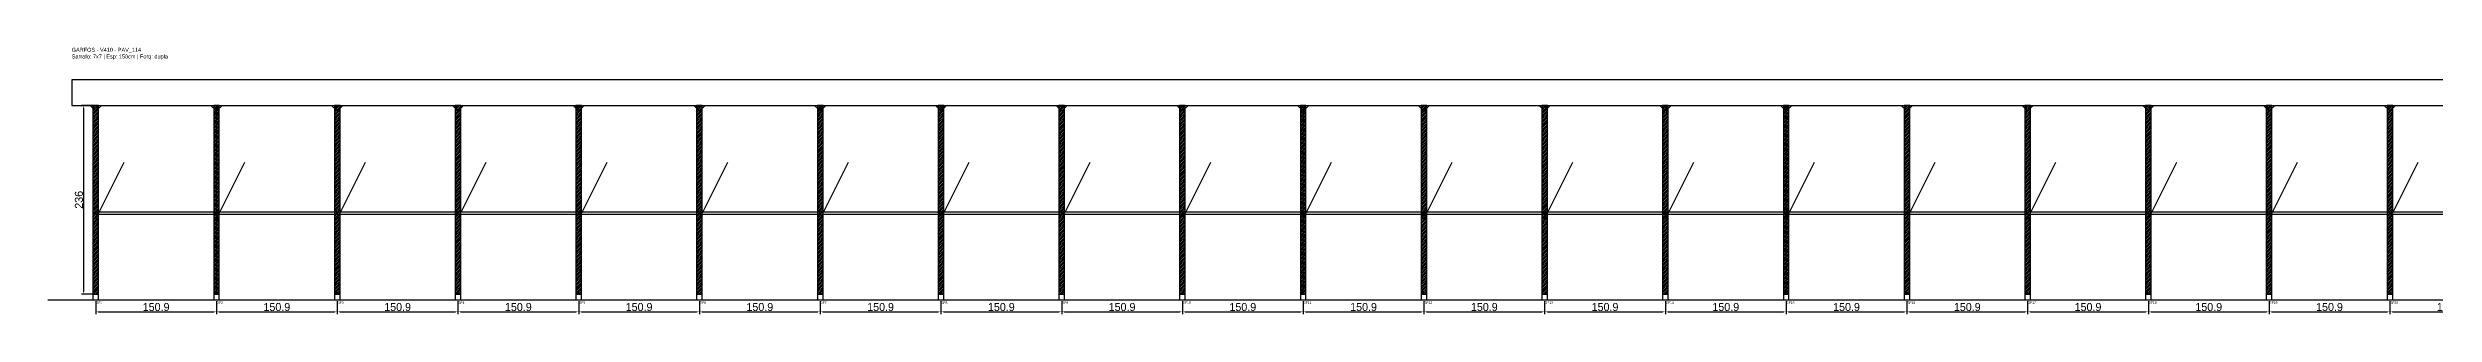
# Model space of a CAD drawing. Header units: metres. Extents: x -30 to 5975, y -25 to 308.
# Drawn here: x -30 to 2953, y -25 to 308 of the extents above; entities that cross this region are included whole.
import ezdxf

# ---------------------------------------------------------------- set-up
doc = ezdxf.new("R2010")
doc.units = ezdxf.units.M
for name, color, linetype in [('BARRA_ANCORAGEM', 1, 'Continuous'), ('COTA', 241, 'Continuous'), ('GARFOS OK', 3, 'Continuous'), ('NOME DA VIGA', 6, 'Continuous'), ('SARR_7x7', 40, 'Continuous'), ('TIRAS REESCORAMENTO', 252, 'Continuous'), ('VIGAS', 3, 'Continuous')]:
    doc.layers.add(name, color=color, linetype=linetype)
doc.dimstyles.new('EZ DXF', dxfattribs={"dimtxt": 10, "dimasz": 3.5, "dimexe": 3, "dimexo": 1.5, "dimgap": 1, "dimtad": 1, "dimdec": 1, "dimdsep": 46, "dimcen": 2.5, "dimazin": 3, "dimtfac": 1, "dimtmove": 0, "dimatfit": 3})

msp = doc.modelspace()

# ---------------------------------------------------------------- hatches: boundary and pattern name
at = {"layer": 'COTA'}
h = msp.add_hatch(dxfattribs=at)
h.set_pattern_fill('ANSI31', scale=0.5)
h.paths.add_polyline_path([(26.5, 0), (33.5, 0), (33.5, 236), (26.5, 236)])
h = msp.add_hatch(dxfattribs=at)
h.set_pattern_fill('ANSI31', scale=0.5)
h.paths.add_polyline_path([(177.4, 0), (184.4, 0), (184.4, 236), (177.4, 236)])
h = msp.add_hatch(dxfattribs=at)
h.set_pattern_fill('ANSI31', scale=0.5)
h.paths.add_polyline_path([(328.29, 0), (335.29, 0), (335.29, 236), (328.29, 236)])
h = msp.add_hatch(dxfattribs=at)
h.set_pattern_fill('ANSI31', scale=0.5)
h.paths.add_polyline_path([(479.19, 0), (486.19, 0), (486.19, 236), (479.19, 236)])
h = msp.add_hatch(dxfattribs=at)
h.set_pattern_fill('ANSI31', scale=0.5)
h.paths.add_polyline_path([(630.09, 0), (637.09, 0), (637.09, 236), (630.09, 236)])
h = msp.add_hatch(dxfattribs=at)
h.set_pattern_fill('ANSI31', scale=0.5)
h.paths.add_polyline_path([(780.99, 0), (787.99, 0), (787.99, 236), (780.99, 236)])
h = msp.add_hatch(dxfattribs=at)
h.set_pattern_fill('ANSI31', scale=0.5)
h.paths.add_polyline_path([(931.88, 0), (938.88, 0), (938.88, 236), (931.88, 236)])
h = msp.add_hatch(dxfattribs=at)
h.set_pattern_fill('ANSI31', scale=0.5)
h.paths.add_polyline_path([(1082.78, 0), (1089.78, 0), (1089.78, 236), (1082.78, 236)])
h = msp.add_hatch(dxfattribs=at)
h.set_pattern_fill('ANSI31', scale=0.5)
h.paths.add_polyline_path([(1233.68, 0), (1240.68, 0), (1240.68, 236), (1233.68, 236)])
h = msp.add_hatch(dxfattribs=at)
h.set_pattern_fill('ANSI31', scale=0.5)
h.paths.add_polyline_path([(1384.58, 0), (1391.58, 0), (1391.58, 236), (1384.58, 236)])
h = msp.add_hatch(dxfattribs=at)
h.set_pattern_fill('ANSI31', scale=0.5)
h.paths.add_polyline_path([(1535.47, 0), (1542.47, 0), (1542.47, 236), (1535.47, 236)])
h = msp.add_hatch(dxfattribs=at)
h.set_pattern_fill('ANSI31', scale=0.5)
h.paths.add_polyline_path([(1686.37, 0), (1693.37, 0), (1693.37, 236), (1686.37, 236)])
h = msp.add_hatch(dxfattribs=at)
h.set_pattern_fill('ANSI31', scale=0.5)
h.paths.add_polyline_path([(1837.27, 0), (1844.27, 0), (1844.27, 236), (1837.27, 236)])
h = msp.add_hatch(dxfattribs=at)
h.set_pattern_fill('ANSI31', scale=0.5)
h.paths.add_polyline_path([(1988.17, 0), (1995.17, 0), (1995.17, 236), (1988.17, 236)])
h = msp.add_hatch(dxfattribs=at)
h.set_pattern_fill('ANSI31', scale=0.5)
h.paths.add_polyline_path([(2139.06, 0), (2146.06, 0), (2146.06, 236), (2139.06, 236)])
h = msp.add_hatch(dxfattribs=at)
h.set_pattern_fill('ANSI31', scale=0.5)
h.paths.add_polyline_path([(2289.96, 0), (2296.96, 0), (2296.96, 236), (2289.96, 236)])
h = msp.add_hatch(dxfattribs=at)
h.set_pattern_fill('ANSI31', scale=0.5)
h.paths.add_polyline_path([(2440.86, 0), (2447.86, 0), (2447.86, 236), (2440.86, 236)])
h = msp.add_hatch(dxfattribs=at)
h.set_pattern_fill('ANSI31', scale=0.5)
h.paths.add_polyline_path([(2591.76, 0), (2598.76, 0), (2598.76, 236), (2591.76, 236)])
h = msp.add_hatch(dxfattribs=at)
h.set_pattern_fill('ANSI31', scale=0.5)
h.paths.add_polyline_path([(2742.65, 0), (2749.65, 0), (2749.65, 236), (2742.65, 236)])
h = msp.add_hatch(dxfattribs=at)
h.set_pattern_fill('ANSI31', scale=0.5)
h.paths.add_polyline_path([(2893.55, 0), (2900.55, 0), (2900.55, 236), (2893.55, 236)])

# ---------------------------------------------------------------- linework, layer by layer
at = {"layer": 'BARRA_ANCORAGEM'}
for p, q in [((30, 94.4), (65.4, 165.2)), ((180.9, 94.4), (216.3, 165.2)), ((331.79, 94.4), (367.19, 165.2)), ((482.69, 94.4), (518.09, 165.2)), ((633.59, 94.4), (668.99, 165.2)), ((784.49, 94.4), (819.89, 165.2)), ((935.38, 94.4), (970.78, 165.2)), ((1086.28, 94.4), (1121.68, 165.2)), ((1237.18, 94.4), (1272.58, 165.2)), ((1388.08, 94.4), (1423.48, 165.2)), ((1538.97, 94.4), (1574.37, 165.2)), ((1689.87, 94.4), (1725.27, 165.2)), ((1840.77, 94.4), (1876.17, 165.2)), ((1991.67, 94.4), (2027.07, 165.2)), ((2142.56, 94.4), (2177.96, 165.2)), ((2293.46, 94.4), (2328.86, 165.2)), ((2444.36, 94.4), (2479.76, 165.2)), ((2595.26, 94.4), (2630.66, 165.2)), ((2746.15, 94.4), (2781.55, 165.2)), ((2897.05, 94.4), (2932.45, 165.2))]:
    msp.add_line(p, q, dxfattribs=at)
at = {"layer": 'GARFOS OK'}
for p, q in [((30, 229), (23, 236)), ((23, 236), (37, 236)), ((30, 229), (37, 236)), ((180.9, 229), (173.9, 236)), ((173.9, 236), (187.9, 236)), ((180.9, 229), (187.9, 236)), ((331.79, 229), (324.79, 236)), ((324.79, 236), (338.79, 236)), ((331.79, 229), (338.79, 236)), ((482.69, 229), (475.69, 236)), ((475.69, 236), (489.69, 236)), ((482.69, 229), (489.69, 236)), ((633.59, 229), (626.59, 236)), ((626.59, 236), (640.59, 236)), ((633.59, 229), (640.59, 236)), ((784.49, 229), (777.49, 236)), ((777.49, 236), (791.49, 236)), ((784.49, 229), (791.49, 236)), ((935.38, 229), (928.38, 236)), ((928.38, 236), (942.38, 236)), ((935.38, 229), (942.38, 236)), ((1086.28, 229), (1079.28, 236)), ((1079.28, 236), (1093.28, 236)), ((1086.28, 229), (1093.28, 236)), ((1237.18, 229), (1230.18, 236)), ((1230.18, 236), (1244.18, 236)), ((1237.18, 229), (1244.18, 236)), ((1388.08, 229), (1381.08, 236)), ((1381.08, 236), (1395.08, 236)), ((1388.08, 229), (1395.08, 236)), ((1538.97, 229), (1531.97, 236)), ((1531.97, 236), (1545.97, 236)), ((1538.97, 229), (1545.97, 236)), ((1689.87, 229), (1682.87, 236)), ((1682.87, 236), (1696.87, 236)), ((1689.87, 229), (1696.87, 236)), ((1840.77, 229), (1833.77, 236)), ((1833.77, 236), (1847.77, 236)), ((1840.77, 229), (1847.77, 236)), ((1991.67, 229), (1984.67, 236)), ((1984.67, 236), (1998.67, 236)), ((1991.67, 229), (1998.67, 236)), ((2142.56, 229), (2135.56, 236)), ((2135.56, 236), (2149.56, 236)), ((2142.56, 229), (2149.56, 236)), ((2293.46, 229), (2286.46, 236)), ((2286.46, 236), (2300.46, 236)), ((2293.46, 229), (2300.46, 236)), ((2444.36, 229), (2437.36, 236)), ((2437.36, 236), (2451.36, 236)), ((2444.36, 229), (2451.36, 236)), ((2595.26, 229), (2588.26, 236)), ((2588.26, 236), (2602.26, 236)), ((2595.26, 229), (2602.26, 236)), ((2746.15, 229), (2739.15, 236)), ((2739.15, 236), (2753.15, 236)), ((2746.15, 229), (2753.15, 236)), ((2897.05, 229), (2890.05, 236)), ((2890.05, 236), (2904.05, 236)), ((2897.05, 229), (2904.05, 236))]:
    msp.add_line(p, q, dxfattribs=at)
at = {"layer": 'GARFOS OK', "linetype": 'CONTINUOUS'}
msp.add_line((-30, -7), (5975, -7), dxfattribs=at)
at = {"layer": 'GARFOS OK'}
for points in [[(26.5, 0), (33.5, 0), (33.5, 236), (26.5, 236), (26.5, 0)], [(177.4, 0), (184.4, 0), (184.4, 236), (177.4, 236), (177.4, 0)], [(328.29, 0), (335.29, 0), (335.29, 236), (328.29, 236), (328.29, 0)], [(479.19, 0), (486.19, 0), (486.19, 236), (479.19, 236), (479.19, 0)], [(630.09, 0), (637.09, 0), (637.09, 236), (630.09, 236), (630.09, 0)], [(780.99, 0), (787.99, 0), (787.99, 236), (780.99, 236), (780.99, 0)], [(931.88, 0), (938.88, 0), (938.88, 236), (931.88, 236), (931.88, 0)], [(1082.78, 0), (1089.78, 0), (1089.78, 236), (1082.78, 236), (1082.78, 0)], [(1233.68, 0), (1240.68, 0), (1240.68, 236), (1233.68, 236), (1233.68, 0)], [(1384.58, 0), (1391.58, 0), (1391.58, 236), (1384.58, 236), (1384.58, 0)], [(1535.47, 0), (1542.47, 0), (1542.47, 236), (1535.47, 236), (1535.47, 0)], [(1686.37, 0), (1693.37, 0), (1693.37, 236), (1686.37, 236), (1686.37, 0)], [(1837.27, 0), (1844.27, 0), (1844.27, 236), (1837.27, 236), (1837.27, 0)], [(1988.17, 0), (1995.17, 0), (1995.17, 236), (1988.17, 236), (1988.17, 0)], [(2139.06, 0), (2146.06, 0), (2146.06, 236), (2139.06, 236), (2139.06, 0)], [(2289.96, 0), (2296.96, 0), (2296.96, 236), (2289.96, 236), (2289.96, 0)], [(2440.86, 0), (2447.86, 0), (2447.86, 236), (2440.86, 236), (2440.86, 0)], [(2591.76, 0), (2598.76, 0), (2598.76, 236), (2591.76, 236), (2591.76, 0)], [(2742.65, 0), (2749.65, 0), (2749.65, 236), (2742.65, 236), (2742.65, 0)], [(2893.55, 0), (2900.55, 0), (2900.55, 236), (2893.55, 236), (2893.55, 0)]]:
    msp.add_lwpolyline(points, dxfattribs=at)
at = {"layer": 'SARR_7x7'}
for points in [[(26.5, -7), (33.5, -7), (33.5, 0), (26.5, 0), (26.5, -7)], [(177.4, -7), (184.4, -7), (184.4, 0), (177.4, 0), (177.4, -7)], [(328.29, -7), (335.29, -7), (335.29, 0), (328.29, 0), (328.29, -7)], [(479.19, -7), (486.19, -7), (486.19, 0), (479.19, 0), (479.19, -7)], [(630.09, -7), (637.09, -7), (637.09, 0), (630.09, 0), (630.09, -7)], [(780.99, -7), (787.99, -7), (787.99, 0), (780.99, 0), (780.99, -7)], [(931.88, -7), (938.88, -7), (938.88, 0), (931.88, 0), (931.88, -7)], [(1082.78, -7), (1089.78, -7), (1089.78, 0), (1082.78, 0), (1082.78, -7)], [(1233.68, -7), (1240.68, -7), (1240.68, 0), (1233.68, 0), (1233.68, -7)], [(1384.58, -7), (1391.58, -7), (1391.58, 0), (1384.58, 0), (1384.58, -7)], [(1535.47, -7), (1542.47, -7), (1542.47, 0), (1535.47, 0), (1535.47, -7)], [(1686.37, -7), (1693.37, -7), (1693.37, 0), (1686.37, 0), (1686.37, -7)], [(1837.27, -7), (1844.27, -7), (1844.27, 0), (1837.27, 0), (1837.27, -7)], [(1988.17, -7), (1995.17, -7), (1995.17, 0), (1988.17, 0), (1988.17, -7)], [(2139.06, -7), (2146.06, -7), (2146.06, 0), (2139.06, 0), (2139.06, -7)], [(2289.96, -7), (2296.96, -7), (2296.96, 0), (2289.96, 0), (2289.96, -7)], [(2440.86, -7), (2447.86, -7), (2447.86, 0), (2440.86, 0), (2440.86, -7)], [(2591.76, -7), (2598.76, -7), (2598.76, 0), (2591.76, 0), (2591.76, -7)], [(2742.65, -7), (2749.65, -7), (2749.65, 0), (2742.65, 0), (2742.65, -7)], [(2893.55, -7), (2900.55, -7), (2900.55, 0), (2893.55, 0), (2893.55, -7)]]:
    msp.add_lwpolyline(points, dxfattribs=at)
at = {"layer": 'TIRAS REESCORAMENTO'}
for points in [[(30, 100), (180.9, 100), (180.9, 102.5), (30, 102.5), (30, 100)], [(180.9, 100), (331.79, 100), (331.79, 102.5), (180.9, 102.5), (180.9, 100)], [(331.79, 100), (482.69, 100), (482.69, 102.5), (331.79, 102.5), (331.79, 100)], [(482.69, 100), (633.59, 100), (633.59, 102.5), (482.69, 102.5), (482.69, 100)], [(633.59, 100), (784.49, 100), (784.49, 102.5), (633.59, 102.5), (633.59, 100)], [(784.49, 100), (935.38, 100), (935.38, 102.5), (784.49, 102.5), (784.49, 100)], [(935.38, 100), (1086.28, 100), (1086.28, 102.5), (935.38, 102.5), (935.38, 100)], [(1086.28, 100), (1237.18, 100), (1237.18, 102.5), (1086.28, 102.5), (1086.28, 100)], [(1237.18, 100), (1388.08, 100), (1388.08, 102.5), (1237.18, 102.5), (1237.18, 100)], [(1388.08, 100), (1538.97, 100), (1538.97, 102.5), (1388.08, 102.5), (1388.08, 100)], [(1538.97, 100), (1689.87, 100), (1689.87, 102.5), (1538.97, 102.5), (1538.97, 100)], [(1689.87, 100), (1840.77, 100), (1840.77, 102.5), (1689.87, 102.5), (1689.87, 100)], [(1840.77, 100), (1991.67, 100), (1991.67, 102.5), (1840.77, 102.5), (1840.77, 100)], [(1991.67, 100), (2142.56, 100), (2142.56, 102.5), (1991.67, 102.5), (1991.67, 100)], [(2142.56, 100), (2293.46, 100), (2293.46, 102.5), (2142.56, 102.5), (2142.56, 100)], [(2293.46, 100), (2444.36, 100), (2444.36, 102.5), (2293.46, 102.5), (2293.46, 100)], [(2444.36, 100), (2595.26, 100), (2595.26, 102.5), (2444.36, 102.5), (2444.36, 100)], [(2595.26, 100), (2746.15, 100), (2746.15, 102.5), (2595.26, 102.5), (2595.26, 100)], [(2746.15, 100), (2897.05, 100), (2897.05, 102.5), (2746.15, 102.5), (2746.15, 100)], [(2897.05, 100), (3047.95, 100), (3047.95, 102.5), (2897.05, 102.5), (2897.05, 100)]]:
    msp.add_lwpolyline(points, dxfattribs=at)
at = {"layer": 'VIGAS'}
msp.add_lwpolyline([(0, 236), (5945, 236), (5945, 268), (0, 268), (0, 236)], dxfattribs=at)

# ---------------------------------------------------------------- texts
at = {"layer": 'NOME DA VIGA'}
for s, p in [('GF1', (30, -12)), ('GF2', (180.9, -12)), ('GF3', (331.79, -12)), ('GF4', (482.69, -12)), ('GF5', (633.59, -12)), ('GF6', (784.49, -12)), ('GF7', (935.38, -12)), ('GF8', (1086.28, -12)), ('GF9', (1237.18, -12)), ('GF10', (1388.08, -12)), ('GF11', (1538.97, -12)), ('GF12', (1689.87, -12)), ('GF13', (1840.77, -12)), ('GF14', (1991.67, -12)), ('GF15', (2142.56, -12)), ('GF16', (2293.46, -12)), ('GF17', (2444.36, -12)), ('GF18', (2595.26, -12)), ('GF19', (2746.15, -12)), ('GF20', (2897.05, -12))]:
    msp.add_text(s, height=3, dxfattribs=at).set_placement(p)
at = {"layer": 'NOME DA VIGA', "insert": (0, 293), "char_height": 5, "attachment_point": 7}
msp.add_mtext('GARFOS - V410 - PAV_114\\PSarrafo: 7x7 | Esp: 150cm | Forq: dupla', dxfattribs=at)

# ---------------------------------------------------------------- dimensions: what is measured, and where the dimension line sits
at = {"layer": 'COTA'}
msp.add_linear_dim(base=(15, 0), p1=(30, 0), p2=(30, 236), angle=90, dimstyle='EZ DXF', dxfattribs=at).render()
for base, p1, p2 in [((30, -22), (30, -7), (180.9, -7)), ((180.9, -22), (180.9, -7), (331.79, -7)), ((331.79, -22), (331.79, -7), (482.69, -7)), ((482.69, -22), (482.69, -7), (633.59, -7)), ((633.59, -22), (633.59, -7), (784.49, -7)), ((784.49, -22), (784.49, -7), (935.38, -7)), ((935.38, -22), (935.38, -7), (1086.28, -7)), ((1086.28, -22), (1086.28, -7), (1237.18, -7)), ((1237.18, -22), (1237.18, -7), (1388.08, -7)), ((1388.08, -22), (1388.08, -7), (1538.97, -7)), ((1538.97, -22), (1538.97, -7), (1689.87, -7)), ((1689.87, -22), (1689.87, -7), (1840.77, -7)), ((1840.77, -22), (1840.77, -7), (1991.67, -7)), ((1991.67, -22), (1991.67, -7), (2142.56, -7)), ((2142.56, -22), (2142.56, -7), (2293.46, -7)), ((2293.46, -22), (2293.46, -7), (2444.36, -7)), ((2444.36, -22), (2444.36, -7), (2595.26, -7)), ((2595.26, -22), (2595.26, -7), (2746.15, -7)), ((2746.15, -22), (2746.15, -7), (2897.05, -7)), ((2897.05, -22), (2897.05, -7), (3047.95, -7))]:
    msp.add_linear_dim(base=base, p1=p1, p2=p2, dimstyle='EZ DXF', dxfattribs=at).render()

doc.saveas('drawing.dxf')
